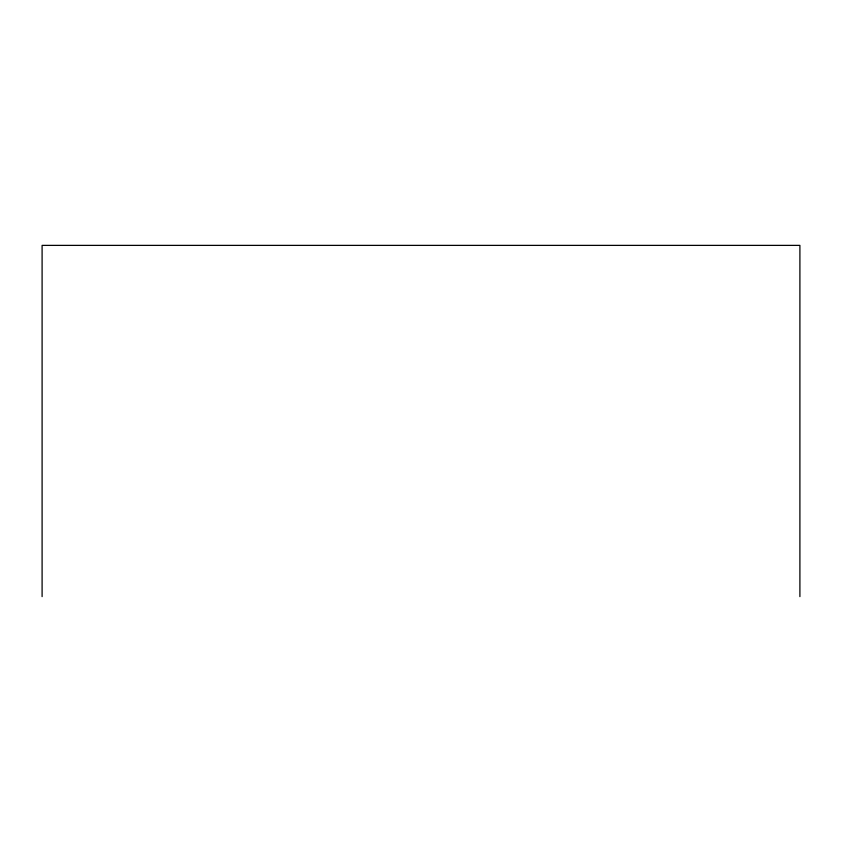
<?xml version="1.0" encoding="UTF-8"?>
<svg xmlns="http://www.w3.org/2000/svg" width="842" height="842" viewBox="0 0 842 842"><rect width="100%" height="100%" fill="white"/><g stroke="black" fill="none" stroke-linecap="round" stroke-linejoin="round"><path stroke-width="1.26" d="M799.9 596.62L799.9 245.38L42.1 245.38L42.1 596.62"/></g></svg>
